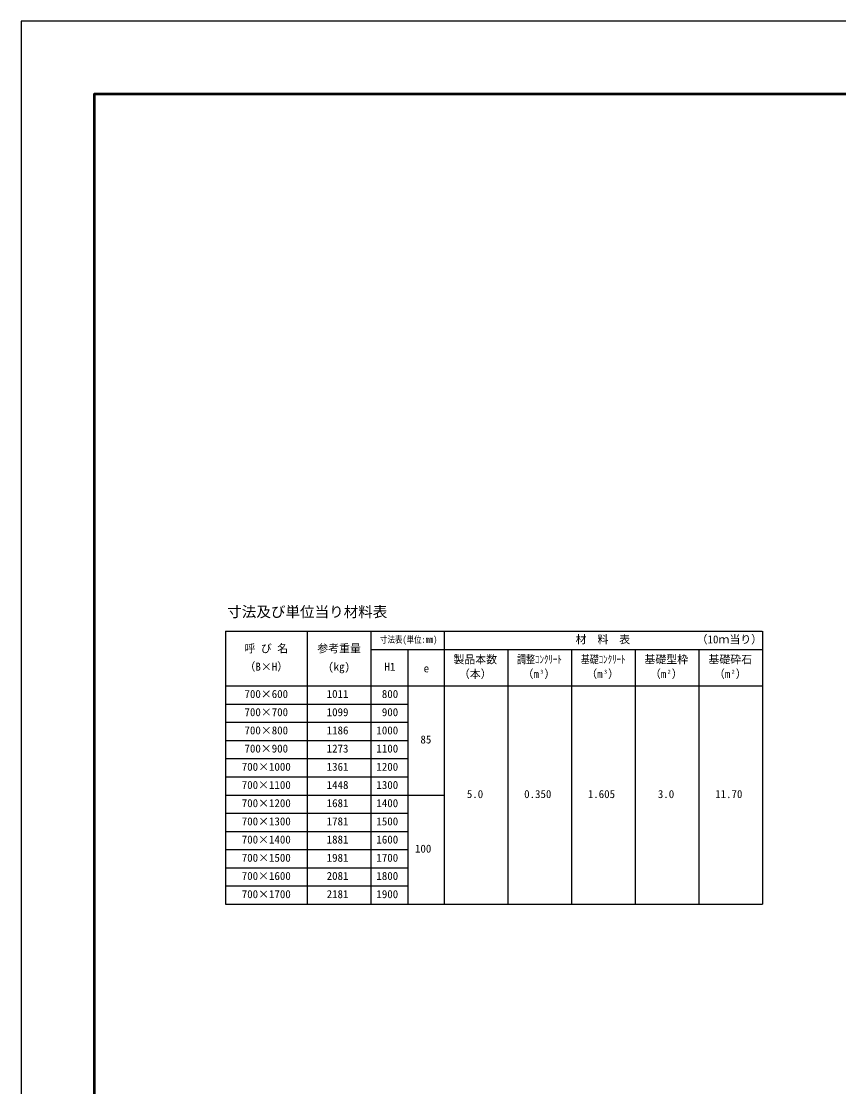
# Model space of a CAD drawing. Units: millimetres, scale not verified. Extents: x -16800 to 16800, y -5940 to 5940.
# Drawn here: x -16800 to -12307, y 85 to 5940 of the extents above; entities that cross this region are included whole.
import ezdxf
from ezdxf.enums import TextEntityAlignment as Align

# ---------------------------------------------------------------- set-up
doc = ezdxf.new("R2010")
doc.units = ezdxf.units.MM
doc.header["$LTSCALE"] = 20
for name, color, linetype, lineweight in [('0-1_Defpoints', 5, 'Continuous', 25), ('0-3_HYO', 3, 'Continuous', 25), ('0-4_HYO2', 4, 'Continuous', 25), ('0-6_TXT', 7, 'Continuous', 25), ('0-7_WAKU', 3, 'Continuous', 25)]:
    doc.layers.add(name, color=color, linetype=linetype, lineweight=lineweight)
doc.styles.add('ＭＳ ゴシック', font='')
doc.styles.get('ＭＳ ゴシック').set_extended_font_data('MS Gothic')

msp = doc.modelspace()

# ---------------------------------------------------------------- linework, layer by layer
at = {"layer": '0-1_Defpoints'}
msp.add_lwpolyline([(-16800, -5940), (0, -5940), (0, 5940), (-16800, 5940)], close=True, dxfattribs=at)
at = {"layer": '0-3_HYO'}
for p, q in [((-15678.21, 2588.33), (-15678.21, 1088.33)), ((-15678.21, 2588.33), (-12728.21, 2588.33)), ((-15228.21, 2588.33), (-15228.21, 1088.33)), ((-14878.21, 2588.33), (-14878.21, 1088.33)), ((-14476.16, 2588.33), (-14476.16, 1088.33)), ((-12726.16, 2588.33), (-12726.16, 1088.33)), ((-14878.21, 2488.33), (-12728.21, 2488.33)), ((-14676.16, 2488.33), (-14676.16, 1088.33)), ((-14126.16, 2488.33), (-14126.16, 1088.33)), ((-13776.16, 2488.33), (-13776.16, 1088.33)), ((-13426.16, 2488.33), (-13426.16, 1088.33)), ((-13076.16, 2488.33), (-13076.16, 1088.33)), ((-15678.21, 2288.33), (-12726.16, 2288.33)), ((-15678.21, 1088.33), (-12726.16, 1088.33))]:
    msp.add_line(p, q, dxfattribs=at)
at = {"layer": '0-4_HYO2'}
for p, q in [((-15678.21, 2188.33), (-14676.16, 2188.33)), ((-15678.21, 2088.33), (-14676.16, 2088.33)), ((-15678.21, 1988.33), (-14676.16, 1988.33)), ((-15678.21, 1888.33), (-14676.16, 1888.33)), ((-15678.21, 1788.33), (-14676.16, 1788.33)), ((-15678.21, 1688.33), (-14476.16, 1688.33)), ((-15678.21, 1588.33), (-14676.16, 1588.33)), ((-15678.21, 1488.33), (-14676.16, 1488.33)), ((-15678.21, 1388.33), (-14676.16, 1388.33)), ((-15678.21, 1288.33), (-14676.16, 1288.33)), ((-15678.21, 1188.33), (-14676.16, 1188.33))]:
    msp.add_line(p, q, dxfattribs=at)
at = {"layer": '0-7_WAKU', "lineweight": 50}
msp.add_lwpolyline([(-16400, -5540), (-400, -5540), (-400, 5540), (-16400, 5540)], close=True, dxfattribs=at)

# ---------------------------------------------------------------- texts
at = {"layer": '0-6_TXT', "style": 'ＭＳ ゴシック'}
for s, height, p in [('寸法及び単位当り材料表', 58.65, (-15668.21, 2648.34)), ('呼 び 名', 43.99, (-15573.21, 2458.34)), ('参考重量', 43.99, (-15173.21, 2458.33)), ('材  料  表', 43.99, (-13753.21, 2508.33)), ('（', 43.99, (-13088.21, 2508.33)), ('1', 43.99, (-13028.21, 2508.33)), ('0', 43.99, (-12998.21, 2508.33)), ('ｍ', 43.99, (-12968.21, 2508.33)), ('当', 43.99, (-12908.21, 2508.33)), ('り', 43.99, (-12848.21, 2508.33)), ('）', 43.99, (-12788.21, 2508.33)), ('製品本数', 43.99, (-14425, 2398.33)), ('基礎型枠', 43.99, (-13375, 2398.33)), ('基礎砕石', 43.99, (-13023.21, 2398.33)), ('（B×H）', 43.99, (-15573.21, 2358.34)), ('(kg)', 43.99, (-15113.21, 2358.33)), ('H1', 43.99, (-14803.72, 2358.03)), ('e', 43.99, (-14588.72, 2349.2)), ('（本）', 43.99, (-14395, 2318.33)), ('（m ）', 43.99, (-14045, 2318.33)), ('3', 21.99, (-13947.52, 2348.33)), ('（m ）', 43.99, (-13695, 2318.33)), ('3', 21.99, (-13597.52, 2348.33)), ('（m ）', 43.99, (-13345, 2318.33)), ('2', 21.99, (-13247.52, 2348.33)), ('（m ）', 43.99, (-12993.21, 2318.33)), ('2', 21.99, (-12895.73, 2348.33)), ('700×600', 43.99, (-15573.21, 2208.33)), ('1011', 43.99, (-15121.54, 2208.33)), (' 800', 43.99, (-14848.21, 2208.33)), ('700×700', 43.99, (-15573.21, 2108.33)), ('1099', 43.99, (-15121.54, 2108.33)), (' 900', 43.99, (-14848.21, 2108.33)), ('700×800', 43.99, (-15573.21, 2008.33)), ('1186', 43.99, (-15121.54, 2008.33)), ('1000', 43.99, (-14848.21, 2008.33)), (' 85', 43.99, (-14636.16, 1958.33)), ('700×900', 43.99, (-15573.21, 1908.33)), ('1273', 43.99, (-15121.54, 1908.33)), ('1100', 43.99, (-14848.21, 1908.33)), ('700×1000', 43.99, (-15588.21, 1808.33)), ('1361', 43.99, (-15121.54, 1808.33)), ('1200', 43.99, (-14848.21, 1808.33)), ('700×1100', 43.99, (-15588.21, 1708.33)), ('1448', 43.99, (-15121.54, 1708.33)), ('1300', 43.99, (-14848.21, 1708.33)), ('5.0', 43.99, (-14351.16, 1658.33)), ('0.350', 43.99, (-14036.16, 1658.33)), ('1.605', 43.99, (-13686.16, 1658.33)), ('3.0', 43.99, (-13301.16, 1658.33)), ('11.70', 43.99, (-12986.16, 1658.33)), ('700×1200', 43.99, (-15588.21, 1608.33)), ('1681', 43.99, (-15121.54, 1608.33)), ('1400', 43.99, (-14848.21, 1608.33)), ('700×1300', 43.99, (-15588.21, 1508.33)), ('1781', 43.99, (-15121.54, 1508.33)), ('1500', 43.99, (-14848.21, 1508.33)), ('700×1400', 43.99, (-15588.21, 1408.33)), ('1881', 43.99, (-15121.54, 1408.33)), ('1600', 43.99, (-14848.21, 1408.33)), ('100', 43.99, (-14636.16, 1358.33)), ('700×1500', 43.99, (-15588.21, 1308.33)), ('1981', 43.99, (-15121.54, 1308.33)), ('1700', 43.99, (-14848.21, 1308.33)), ('700×1600', 43.99, (-15588.21, 1208.33)), ('2081', 43.99, (-15121.54, 1208.33)), ('1800', 43.99, (-14848.21, 1208.33)), ('700×1700', 43.99, (-15588.21, 1108.33)), ('2181', 43.99, (-15121.54, 1108.33)), ('1900', 43.99, (-14848.21, 1108.33))]:
    msp.add_text(s, height=height, dxfattribs=at).set_placement(p, align=Align.BOTTOM_LEFT)
at = {"layer": '0-6_TXT', "style": 'ＭＳ ゴシック', "width": 0.8}
for s, height, p in [('寸法表(単位:㎜)', 36.66, (-14828.21, 2513.33)), ('調整ｺﾝｸﾘｰﾄ', 43.99, (-14075, 2398.33)), ('基礎ｺﾝｸﾘｰﾄ', 43.99, (-13725, 2398.33))]:
    msp.add_text(s, height=height, dxfattribs=at).set_placement(p, align=Align.BOTTOM_LEFT)

doc.saveas('drawing.dxf')
